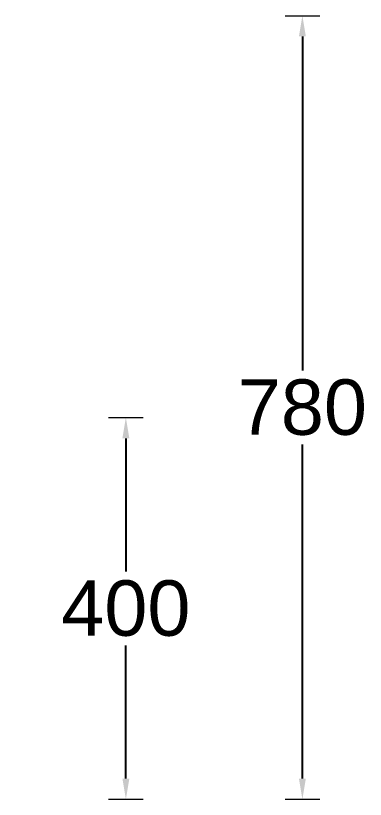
# Model space of a CAD drawing. Header units: millimetres. Extents: x 9689 to 29928, y 170 to 2690.
# Drawn here: x 14788 to 15166, y 1751 to 2599 of the extents above; entities that cross this region are included whole.
import ezdxf

# ---------------------------------------------------------------- set-up
doc = ezdxf.new("R2010")
doc.units = ezdxf.units.MM
doc.layers.add('_QUOTE', color=1, linetype='Continuous', lineweight=9)
doc.styles.get("Standard").update_dxf_attribs({"font": 'arial.ttf'})
doc.dimstyles.new('1_1', dxfattribs={"dimscale": 15, "dimtxt": 4, "dimasz": 1.5, "dimexe": 1.25, "dimexo": 2, "dimtad": 1, "dimtih": 1, "dimtoh": 1, "dimdec": 0, "dimtxsty": 'Standard', "dimcen": 2.5, "dimclrd": 256, "dimclre": 256, "dimclrt": 256, "dimadec": 0, "dimazin": 0, "dimtfac": 1, "dimtdec": 0, "dimtmove": 0, "dimatfit": 3, "dimfxl": 1.25, "dimfxlon": 1, "dimlwe": 0, "dimarcsym": 0})

# ---------------------------------------------------------------- blocks, each defined once
blk = doc.blocks.new('*D17')
at = {"layer": '_QUOTE', "lineweight": 0, "transparency": 16777216}
for p, q in [((14888.25, 2164.02), (14925.75, 2164.02)), ((14888.25, 1750.71), (14925.75, 1750.71))]:
    blk.add_line(p, q, dxfattribs=at)
at = {"layer": '_QUOTE', "lineweight": -2, "transparency": 16777216}
for p, q in [((14907, 2141.52), (14907, 1997.37)), ((14907, 1773.21), (14907, 1917.36))]:
    blk.add_line(p, q, dxfattribs=at)
at = {"layer": '_QUOTE', "transparency": 16777216}
for points in [[(14903.25, 2141.52), (14910.75, 2141.52), (14907, 2164.02)], [(14903.25, 1773.21), (14910.75, 1773.21), (14907, 1750.71)]]:
    blk.add_solid(points, dxfattribs=at)
at = {"layer": 'Defpoints', "color": 0, "transparency": 16777216}
for p in [(14787.7, 2164.02), (14907, 2164.02), (14787.7, 1750.71)]:
    blk.add_point(p, dxfattribs=at)
at = {"layer": '_QUOTE', "transparency": 16777216, "insert": (14907, 1957.36), "char_height": 60, "attachment_point": 5}
blk.add_mtext('400', dxfattribs=at)
blk = doc.blocks.new('*D18')
at = {"layer": '_QUOTE', "lineweight": 0, "transparency": 16777216}
for p, q in [((15079.35, 2599.12), (15116.85, 2599.12)), ((15079.35, 1750.71), (15116.85, 1750.71))]:
    blk.add_line(p, q, dxfattribs=at)
at = {"layer": '_QUOTE', "lineweight": -2, "transparency": 16777216}
for p, q in [((15098.1, 2576.62), (15098.1, 2214.93)), ((15098.1, 1773.21), (15098.1, 2134.91))]:
    blk.add_line(p, q, dxfattribs=at)
at = {"layer": '_QUOTE', "transparency": 16777216}
for points in [[(15094.35, 2576.62), (15101.85, 2576.62), (15098.1, 2599.12)], [(15094.35, 1773.21), (15101.85, 1773.21), (15098.1, 1750.71)]]:
    blk.add_solid(points, dxfattribs=at)
at = {"layer": 'Defpoints', "color": 0, "transparency": 16777216}
for p in [(14831.39, 2599.12), (15098.1, 2599.12), (14831.39, 1750.71)]:
    blk.add_point(p, dxfattribs=at)
at = {"layer": '_QUOTE', "transparency": 16777216, "insert": (15098.1, 2174.92), "char_height": 60, "attachment_point": 5}
blk.add_mtext('780', dxfattribs=at)

msp = doc.modelspace()

# ---------------------------------------------------------------- dimensions: what is measured, and where the dimension line sits
at = {"layer": '_QUOTE'}
for p1, p2, distance, text, picture, middle in [((14831.39441, 1750.71164), (14831.39441, 2599.12328), -266.70906, '780', '*D18', (15098.10347, 2174.91746)), ((14787.70285, 1750.71164), (14787.70285, 2164.01725), -119.29252, '400', '*D17', (14906.99538, 1957.36444))]:
    dim = msp.add_aligned_dim(p1=p1, p2=p2, distance=distance, text=text, dimstyle='1_1', dxfattribs=at)
    dim.commit()
    dim.dimension.update_dxf_attribs({"geometry": picture, "text_midpoint": middle})

doc.saveas('drawing.dxf')
